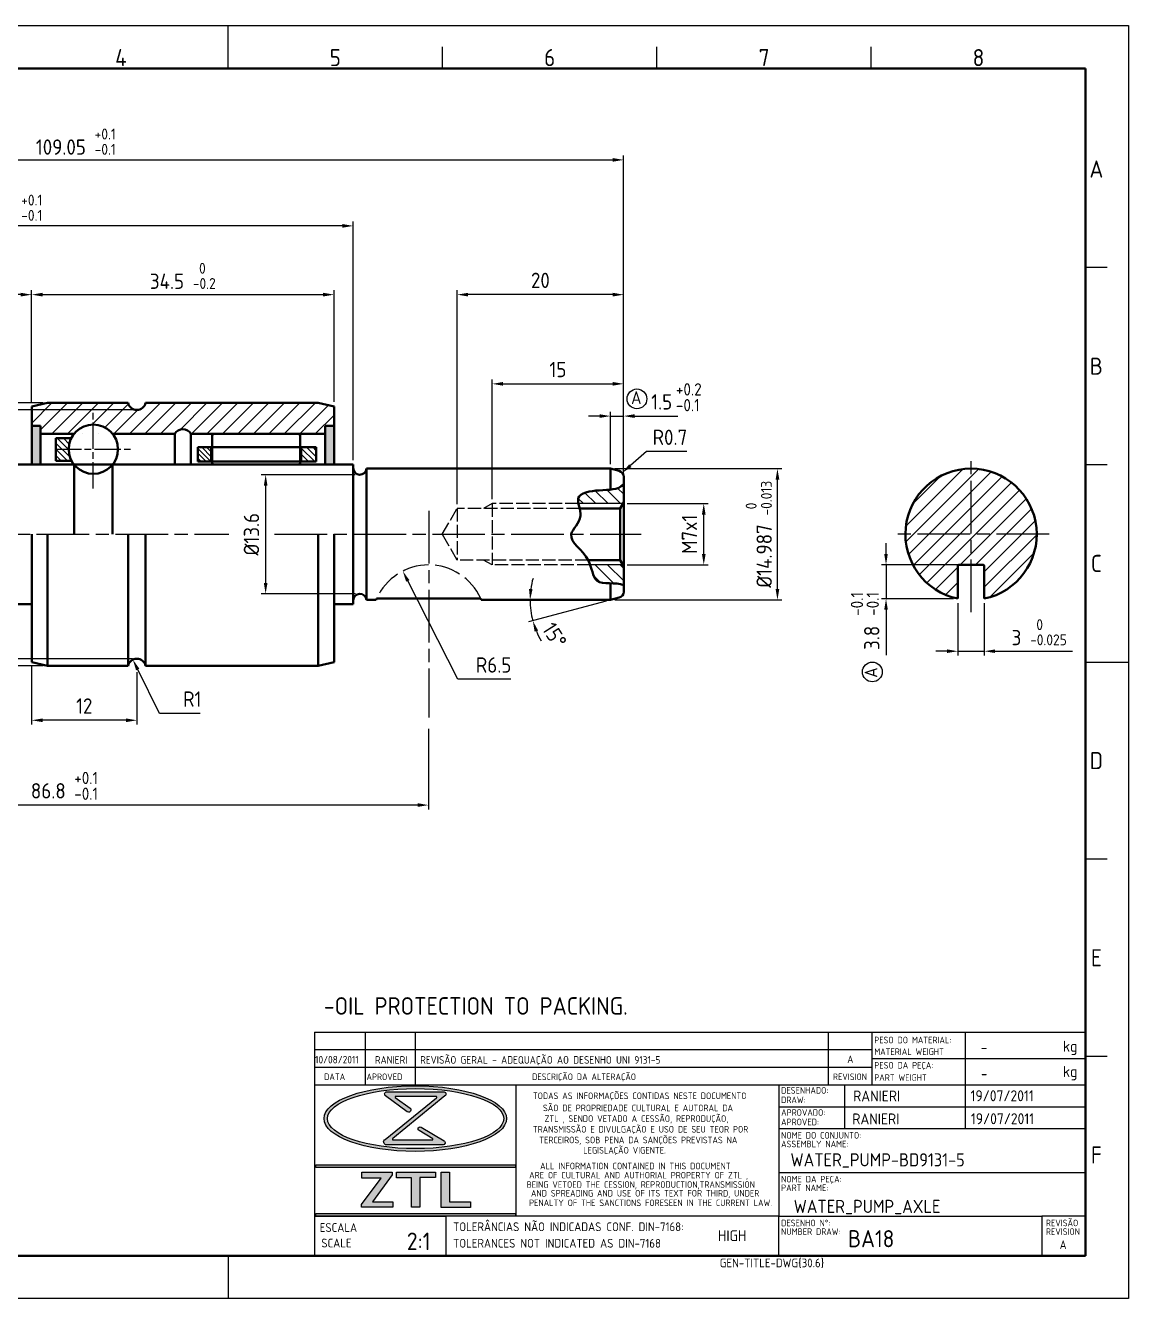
# Model space of a CAD drawing. Extents: x 0 to 205, y 0 to 145.
# Drawn here: x 79.6 to 205.5, y 0 to 145.3 of the extents above; entities that cross this region are included whole.
import ezdxf
from ezdxf.enums import TextEntityAlignment as Align

# ---------------------------------------------------------------- set-up
doc = ezdxf.new("R2010")
doc.units = 0
doc.header["$LTSCALE"] = 0.5
for name, pattern in [('AM_ISO02W050', [7.5, 6, -1.5]), ('AM_ISO02W050x2', [3.75, 3, -0.75]), ('AM_ISO08W050', [18, 12, -1.5, 3, -1.5]), ('AM_ISO08W050x2', [9, 6, -0.75, 1.5, -0.75])]:
    doc.linetypes.add(name, pattern=pattern)
doc.layers.get('0').update_dxf_attribs({"linetype": 'CONTINUOUS'})
doc.layers.get('Defpoints').update_dxf_attribs({"linetype": 'CONTINUOUS'})
for name, color, linetype, lineweight in [('AM_0', 7, 'CONTINUOUS', 50), ('AM_3', 6, 'AM_ISO02W050', 25), ('AM_5', 3, 'CONTINUOUS', 25), ('AM_7', 4, 'AM_ISO08W050', 25), ('AM_8', 1, 'CONTINUOUS', 25), ('AM_BOR', 7, 'CONTINUOUS', 50)]:
    doc.layers.add(name, color=color, linetype=linetype, lineweight=lineweight)
doc.styles.add('ACISOTS', font='isocp.shx', dxfattribs={"height": 1})
doc.styles.get("Standard").update_dxf_attribs({"font": 'ISOCP.SHX'})
doc.dimstyles.new('AM_ISO', dxfattribs={"dimtxt": 3.5, "dimasz": 2.5, "dimexe": 1, "dimexo": 1, "dimgap": 1.5, "dimtad": 1, "dimdsep": 46, "dimtxsty": 'Standard', "dimcen": 0, "dimclrd": 256, "dimclre": 256, "dimclrt": 2, "dimadec": 0, "dimazin": 2, "dimtp": 0.1, "dimtm": 0.1, "dimtfac": 0.71, "dimtdec": 3, "dimtmove": 0, "dimatfit": 3, "dimfxl": 1, "dimlwd": -1, "dimlwe": -1, "dimarcsym": 0})
doc.dimstyles.new('AM_ISO$4', dxfattribs={"dimtxt": 3.5, "dimasz": 2.5, "dimexe": 1, "dimexo": 1, "dimgap": 1.5, "dimtad": 1, "dimtoh": 1, "dimdsep": 46, "dimtxsty": 'Standard', "dimcen": 0, "dimclrd": 256, "dimclre": 256, "dimclrt": 2, "dimadec": 0, "dimazin": 2, "dimtp": 0.1, "dimtm": 0.1, "dimtfac": 0.71, "dimtofl": 0, "dimtmove": 0, "dimatfit": 3, "dimfxl": 1, "dimlwd": -1, "dimlwe": -1, "dimarcsym": 0})

# ---------------------------------------------------------------- blocks, each defined once
blk = doc.blocks.new('A3 ZTL')
for p, q in [((401.17, 280.82), (19.57, 280.82)), ((401.17, 9.78), (401.17, 280.82)), ((19.57, 9.78), (401.17, 9.78))]:
    blk.add_line(p, q)
at = {"layer": 'AM_BOR', "color": 135, "lineweight": 25}
for p, q in [((0, 290.61), (410.96, 290.61)), ((205.48, 280.82), (205.48, 290.61)), ((410.96, 290.61), (410.96, 0)), ((254.4, 280.82), (254.4, 285.71)), ((303.33, 280.82), (303.33, 285.71)), ((352.25, 280.82), (352.25, 285.71)), ((406.07, 235.32), (401.17, 235.32)), ((406.07, 190.31), (401.17, 190.31)), ((401.17, 145.3), (410.96, 145.3)), ((406.07, 100.29), (401.17, 100.29)), ((406.07, 55.28), (401.17, 55.28)), ((205.48, 9.78), (205.48, 0)), ((410.96, 0), (0, 0))]:
    blk.add_line(p, q, dxfattribs=at)
at = {"layer": 'AM_BOR', "color": 135, "lineweight": 25, "style": 'ACISOTS'}
for s, p in [('4', (181.02, 283.27)), ('5', (229.94, 283.27)), ('6', (278.86, 283.27)), ('7', (327.79, 283.27)), ('8', (376.71, 283.27)), ('A', (403.62, 257.83)), ('B', (403.62, 212.82)), ('C', (403.62, 167.81)), ('D', (403.62, 122.8)), ('E', (403.62, 77.79)), ('F', (403.62, 32.78))]:
    blk.add_text(s, height=3.91, dxfattribs=at).set_placement(p, align=Align.MIDDLE)
blk = doc.blocks.new('*D21')
at = {"layer": 'AM_5', "transparency": 16777216}
for p, q in [((80.32, 102.33), (80.32, 115.08)), ((114.82, 102.33), (114.82, 115.08)), ((81.57, 114.58), (113.57, 114.58))]:
    blk.add_line(p, q, dxfattribs=at)
for points in [[(81.57, 114.79), (81.57, 114.37), (80.32, 114.58)], [(113.57, 114.79), (113.57, 114.37), (114.82, 114.58)]]:
    blk.add_solid(points, dxfattribs=at)
at = {"layer": 'Defpoints', "color": 0, "transparency": 16777216}
for p in [(114.82, 114.58), (80.32, 101.83), (114.82, 101.83)]:
    blk.add_point(p, dxfattribs=at)
at = {"layer": 'AM_5', "color": 3, "transparency": 16777216, "insert": (97.57, 116.72), "char_height": 1.75, "attachment_point": 5}
blk.add_mtext('34.5 {}{\\H0.71x;\\C3;\\S 0^ -0.2;}', dxfattribs=at)
blk = doc.blocks.new('*D22')
at = {"layer": 'AM_5', "transparency": 16777216}
for p, q in [((38.82, 94.67), (38.82, 115.08)), ((80.32, 102.33), (80.32, 115.08)), ((79.07, 114.58), (40.07, 114.58))]:
    blk.add_line(p, q, dxfattribs=at)
for points in [[(40.07, 114.79), (40.07, 114.37), (38.82, 114.58)], [(79.07, 114.79), (79.07, 114.37), (80.32, 114.58)]]:
    blk.add_solid(points, dxfattribs=at)
at = {"layer": 'Defpoints', "color": 0, "transparency": 16777216}
for p in [(38.82, 114.58), (80.32, 101.83), (38.82, 94.17)]:
    blk.add_point(p, dxfattribs=at)
at = {"layer": 'AM_5', "color": 3, "transparency": 16777216, "insert": (59.57, 116.21), "char_height": 1.75, "attachment_point": 5}
blk.add_mtext('41.5', dxfattribs=at)
blk = doc.blocks.new('*D23')
at = {"layer": 'AM_5', "transparency": 16777216}
for p, q in [((38.82, 94.75), (38.82, 130.46)), ((40.07, 129.96), (146.62, 129.96)), ((147.87, 94.21), (147.87, 130.46))]:
    blk.add_line(p, q, dxfattribs=at)
for points in [[(40.07, 130.17), (40.07, 129.75), (38.82, 129.96)], [(146.62, 130.17), (146.62, 129.75), (147.87, 129.96)]]:
    blk.add_solid(points, dxfattribs=at)
at = {"layer": 'Defpoints', "color": 0, "transparency": 16777216}
for p in [(147.87, 129.96), (38.82, 94.25), (147.87, 93.71)]:
    blk.add_point(p, dxfattribs=at)
at = {"layer": 'AM_5', "color": 3, "transparency": 16777216, "insert": (85.36, 132.04), "char_height": 1.75, "attachment_point": 5}
blk.add_mtext('109.05 {}{\\H0.71x;\\C3;\\S+0.1^ -0.1;}', dxfattribs=at)
blk = doc.blocks.new('*D25')
at = {"layer": 'AM_5', "transparency": 16777216}
for p, q in [((81.62, 102.23), (15.88, 102.23)), ((16.38, 100.98), (16.38, 73.48)), ((81.62, 72.23), (15.88, 72.23))]:
    blk.add_line(p, q, dxfattribs=at)
for points in [[(16.17, 100.98), (16.59, 100.98), (16.38, 102.23)], [(16.17, 73.48), (16.59, 73.48), (16.38, 72.23)]]:
    blk.add_solid(points, dxfattribs=at)
at = {"layer": 'Defpoints', "color": 0, "transparency": 16777216}
for p in [(82.12, 102.23), (16.38, 72.23), (82.12, 72.23)]:
    blk.add_point(p, dxfattribs=at)
at = {"layer": 'AM_5', "color": 3, "transparency": 16777216, "insert": (14.25, 87.23), "char_height": 1.75, "attachment_point": 5, "rotation": 90}
blk.add_mtext('%%c30 {}{\\H0.71x;\\C3;\\S 0^ -0.013;}', dxfattribs=at)
blk = doc.blocks.new('*D26')
at = {"layer": 'AM_5', "transparency": 16777216}
for p, q in [((186.01, 79.38), (186.01, 73.38)), ((189.01, 79.38), (189.01, 73.38)), ((184.76, 73.88), (183.51, 73.88)), ((186.01, 73.88), (189.01, 73.88)), ((190.26, 73.88), (199.07, 73.88))]:
    blk.add_line(p, q, dxfattribs=at)
for points in [[(184.76, 74.09), (184.76, 73.68), (186.01, 73.88)], [(190.26, 74.09), (190.26, 73.68), (189.01, 73.88)]]:
    blk.add_solid(points, dxfattribs=at)
at = {"layer": 'Defpoints', "color": 0, "transparency": 16777216}
for p in [(186.01, 79.88), (189.01, 79.88), (189.01, 73.88)]:
    blk.add_point(p, dxfattribs=at)
at = {"layer": 'AM_5', "color": 3, "transparency": 16777216, "insert": (195.29, 76.05), "char_height": 1.75, "attachment_point": 5}
blk.add_mtext('3 {}{\\H0.71x;\\C3;\\S 0^ -0.025;}', dxfattribs=at)
blk = doc.blocks.new('*D27')
at = {"layer": 'AM_5', "transparency": 16777216}
for p, q in [((128.95, 70.69), (123.24, 81.91)), ((134.99, 70.69), (128.95, 70.69))]:
    blk.add_line(p, q, dxfattribs=at)
blk.add_solid([(123.42, 82), (123.05, 81.82), (122.67, 83.02)], dxfattribs=at)
at = {"layer": 'Defpoints', "color": 0, "transparency": 16777216}
for p in [(122.67, 83.02), (125.62, 77.23)]:
    blk.add_point(p, dxfattribs=at)
at = {"layer": 'AM_5', "color": 3, "transparency": 16777216, "insert": (133.03, 72.31), "char_height": 1.75, "attachment_point": 5}
blk.add_mtext('R6.5', dxfattribs=at)
blk = doc.blocks.new('*D28')
at = {"layer": 'AM_5', "transparency": 16777216}
for p, q in [((38.82, 94.75), (38.82, 122.93)), ((115.77, 122.43), (40.07, 122.43)), ((117.02, 95.68), (117.02, 122.93))]:
    blk.add_line(p, q, dxfattribs=at)
for points in [[(40.07, 122.64), (40.07, 122.22), (38.82, 122.43)], [(115.77, 122.64), (115.77, 122.22), (117.02, 122.43)]]:
    blk.add_solid(points, dxfattribs=at)
at = {"layer": 'Defpoints', "color": 0, "transparency": 16777216}
for p in [(38.82, 122.43), (117.02, 95.18), (38.82, 94.25)]:
    blk.add_point(p, dxfattribs=at)
at = {"layer": 'AM_5', "color": 3, "transparency": 16777216, "insert": (77.92, 124.5), "char_height": 1.75, "attachment_point": 5}
blk.add_mtext('78.2 {}{\\H0.71x;\\C3;\\S+0.1^ -0.1;}', dxfattribs=at)
blk = doc.blocks.new('*D29')
at = {"layer": 'AM_5', "transparency": 16777216}
for p, q in [((38.82, 79.71), (38.82, 55.82)), ((125.62, 65.04), (125.62, 55.82)), ((124.37, 56.32), (40.07, 56.32))]:
    blk.add_line(p, q, dxfattribs=at)
for points in [[(40.07, 56.53), (40.07, 56.12), (38.82, 56.32)], [(124.37, 56.53), (124.37, 56.12), (125.62, 56.32)]]:
    blk.add_solid(points, dxfattribs=at)
at = {"layer": 'Defpoints', "color": 0, "transparency": 16777216}
for p in [(38.82, 80.21), (125.62, 65.54), (38.82, 56.32)]:
    blk.add_point(p, dxfattribs=at)
at = {"layer": 'AM_5', "color": 3, "transparency": 16777216, "insert": (82.22, 57.95), "char_height": 1.75, "attachment_point": 5}
blk.add_mtext('86.8', dxfattribs=at)
blk = doc.blocks.new('*D30')
at = {"layer": 'AM_5', "transparency": 16777216}
for p, q in [((146.87, 94.72), (165.92, 94.72)), ((165.42, 80.98), (165.42, 93.47)), ((146.87, 79.73), (165.92, 79.73))]:
    blk.add_line(p, q, dxfattribs=at)
for points in [[(165.21, 93.47), (165.63, 93.47), (165.42, 94.72)], [(165.21, 80.98), (165.63, 80.98), (165.42, 79.73)]]:
    blk.add_solid(points, dxfattribs=at)
at = {"layer": 'Defpoints', "color": 0, "transparency": 16777216}
for p in [(146.37, 94.72), (165.42, 94.72), (146.37, 79.73)]:
    blk.add_point(p, dxfattribs=at)
at = {"layer": 'AM_5', "color": 3, "transparency": 16777216, "insert": (163.29, 87.23), "char_height": 1.75, "attachment_point": 5, "rotation": 90}
blk.add_mtext('%%c14.987 {}{\\H0.71x;\\C3;\\S 0^ -0.013;}', dxfattribs=at)
blk = doc.blocks.new('*D31')
at = {"layer": 'AM_5', "transparency": 16777216}
for p, q in [((148.27, 90.73), (157.51, 90.73)), ((157.01, 84.98), (157.01, 89.48)), ((148.27, 83.73), (157.51, 83.73))]:
    blk.add_line(p, q, dxfattribs=at)
for points in [[(156.8, 89.48), (157.22, 89.48), (157.01, 90.73)], [(156.8, 84.98), (157.22, 84.98), (157.01, 83.73)]]:
    blk.add_solid(points, dxfattribs=at)
at = {"layer": 'Defpoints', "color": 0, "transparency": 16777216}
for p in [(147.77, 90.73), (157.01, 90.73), (147.77, 83.73)]:
    blk.add_point(p, dxfattribs=at)
at = {"layer": 'AM_5', "color": 3, "transparency": 16777216, "insert": (155.38, 87.23), "char_height": 1.75, "attachment_point": 5, "rotation": 90}
blk.add_mtext('M7x1', dxfattribs=at)
blk = doc.blocks.new('*D32')
at = {"layer": 'AM_5', "transparency": 16777216}
for p, q in [((132.87, 91.23), (132.87, 104.9)), ((147.87, 94.28), (147.87, 104.9)), ((134.12, 104.4), (146.62, 104.4))]:
    blk.add_line(p, q, dxfattribs=at)
for points in [[(134.12, 104.61), (134.12, 104.19), (132.87, 104.4)], [(146.62, 104.61), (146.62, 104.19), (147.87, 104.4)]]:
    blk.add_solid(points, dxfattribs=at)
at = {"layer": 'Defpoints', "color": 0, "transparency": 16777216}
for p in [(147.87, 104.4), (147.87, 93.78), (132.87, 90.73)]:
    blk.add_point(p, dxfattribs=at)
at = {"layer": 'AM_5', "color": 3, "transparency": 16777216, "insert": (140.37, 106.03), "char_height": 1.75, "attachment_point": 5}
blk.add_mtext('15', dxfattribs=at)
blk = doc.blocks.new('*D33')
at = {"layer": 'AM_5', "transparency": 16777216}
for p, q in [((80.32, 72.12), (80.32, 65.5)), ((92.32, 71.5), (92.32, 65.5)), ((91.07, 66), (81.57, 66))]:
    blk.add_line(p, q, dxfattribs=at)
for points in [[(81.57, 66.21), (81.57, 65.79), (80.32, 66)], [(91.07, 66.21), (91.07, 65.79), (92.32, 66)]]:
    blk.add_solid(points, dxfattribs=at)
at = {"layer": 'Defpoints', "color": 0, "transparency": 16777216}
for p in [(80.32, 72.62), (92.32, 72), (80.32, 66)]:
    blk.add_point(p, dxfattribs=at)
at = {"layer": 'AM_5', "color": 3, "transparency": 16777216, "insert": (86.32, 67.63), "char_height": 1.75, "attachment_point": 5}
blk.add_mtext('12', dxfattribs=at)
blk = doc.blocks.new('*D34')
at = {"layer": 'AM_5', "transparency": 16777216}
for p, q in [((94.89, 66.79), (92.42, 71.8)), ((99.53, 66.79), (94.89, 66.79))]:
    blk.add_line(p, q, dxfattribs=at)
blk.add_solid([(92.61, 71.89), (92.23, 71.71), (91.87, 72.92)], dxfattribs=at)
at = {"layer": 'Defpoints', "color": 0, "transparency": 16777216}
for p in [(91.87, 72.92), (92.32, 72)]:
    blk.add_point(p, dxfattribs=at)
at = {"layer": 'AM_5', "color": 3, "transparency": 16777216, "insert": (98.65, 68.42), "char_height": 1.75, "attachment_point": 5}
blk.add_mtext('R1', dxfattribs=at)
blk = doc.blocks.new('*D35')
at = {"layer": 'AM_5', "transparency": 16777216}
for p, q in [((117.24, 94.03), (106.52, 94.03)), ((107.02, 92.78), (107.02, 81.68)), ((117.27, 80.43), (106.52, 80.43))]:
    blk.add_line(p, q, dxfattribs=at)
for points in [[(106.81, 92.78), (107.23, 92.78), (107.02, 94.03)], [(106.81, 81.68), (107.23, 81.68), (107.02, 80.43)]]:
    blk.add_solid(points, dxfattribs=at)
at = {"layer": 'Defpoints', "color": 0, "transparency": 16777216}
for p in [(117.74, 94.03), (107.02, 80.43), (117.77, 80.43)]:
    blk.add_point(p, dxfattribs=at)
at = {"layer": 'AM_5', "color": 3, "transparency": 16777216, "insert": (105.4, 87.23), "char_height": 1.75, "attachment_point": 5, "rotation": 90}
blk.add_mtext('%%c13.6', dxfattribs=at)
blk = doc.blocks.new('*D36')
at = {"layer": 'AM_5', "transparency": 16777216}
for p, q in [((91.82, 101.43), (22.32, 101.43)), ((22.82, 74.28), (22.82, 100.18)), ((91.82, 73.03), (22.32, 73.03))]:
    blk.add_line(p, q, dxfattribs=at)
for points in [[(22.61, 100.18), (23.03, 100.18), (22.82, 101.43)], [(22.61, 74.28), (23.03, 74.28), (22.82, 73.03)]]:
    blk.add_solid(points, dxfattribs=at)
at = {"layer": 'Defpoints', "color": 0, "transparency": 16777216}
for p in [(22.82, 101.43), (92.32, 101.43), (92.32, 73.03)]:
    blk.add_point(p, dxfattribs=at)
at = {"layer": 'AM_5', "color": 3, "transparency": 16777216, "insert": (21.19, 87.23), "char_height": 1.75, "attachment_point": 5, "rotation": 90}
blk.add_mtext('%%c28.4', dxfattribs=at)
blk = doc.blocks.new('*D37')
at = {"layer": 'AM_5', "transparency": 16777216}
blk.add_line((40.8, 79.14), (58.09, 74.5), dxfattribs=at)
for start, end in [(4.0021, 8.0042), (345, 0), (336.9958, 340.9979)]:
    blk.add_arc((40.32, 79.27), 17.9, start, end, dxfattribs=at)
for points in [[(58.39, 80.52), (57.97, 80.51), (58.22, 79.27)], [(57.05, 73.5), (57.44, 73.38), (57.61, 74.63)]]:
    blk.add_solid(points, dxfattribs=at)
at = {"layer": 'Defpoints', "color": 0, "transparency": 16777216}
for p in [(39.34, 79.53), (40.32, 79.27), (40.32, 79.27), (80.32, 79.27), (57.95, 76.16)]:
    blk.add_point(p, dxfattribs=at)
at = {"layer": 'AM_5', "color": 3, "transparency": 16777216, "insert": (56.46, 77.14), "char_height": 1.75, "attachment_point": 5, "rotation": 82.5}
blk.add_mtext('15°', dxfattribs=at)
blk = doc.blocks.new('*D39')
at = {"layer": 'AM_5', "transparency": 16777216}
for p, q in [((145.12, 100.72), (143.87, 100.72)), ((146.37, 95.22), (146.37, 101.22)), ((146.37, 100.72), (147.87, 100.72)), ((147.87, 94.28), (147.87, 101.22)), ((149.12, 100.72), (154.04, 100.72))]:
    blk.add_line(p, q, dxfattribs=at)
for points in [[(145.12, 100.93), (145.12, 100.51), (146.37, 100.72)], [(149.12, 100.93), (149.12, 100.51), (147.87, 100.72)]]:
    blk.add_solid(points, dxfattribs=at)
at = {"layer": 'Defpoints', "color": 0, "transparency": 16777216}
for p in [(147.87, 100.72), (146.37, 94.72), (147.87, 93.78)]:
    blk.add_point(p, dxfattribs=at)
at = {"layer": 'AM_5', "color": 3, "transparency": 16777216, "insert": (152.21, 102.34), "char_height": 1.75, "attachment_point": 5}
blk.add_mtext('1.5', dxfattribs=at)
blk = doc.blocks.new('*D40')
at = {"layer": 'AM_5', "transparency": 16777216}
for p, q in [((150.48, 96.68), (148.64, 95.07)), ((155.08, 96.68), (150.48, 96.68))]:
    blk.add_line(p, q, dxfattribs=at)
blk.add_solid([(148.5, 95.22), (148.77, 94.91), (147.7, 94.24)], dxfattribs=at)
at = {"layer": 'Defpoints', "color": 0, "transparency": 16777216}
for p in [(147.17, 93.78), (147.7, 94.24)]:
    blk.add_point(p, dxfattribs=at)
at = {"layer": 'AM_5', "color": 3, "transparency": 16777216, "insert": (153.15, 98.3), "char_height": 1.75, "attachment_point": 5}
blk.add_mtext('R0.7', dxfattribs=at)
blk = doc.blocks.new('*D41')
at = {"layer": 'AM_5', "transparency": 16777216}
blk.add_line((145.89, 79.6), (137.02, 77.23), dxfattribs=at)
for start, end in [(164.3862, 172.1931), (180, 195), (202.8069, 210.6138)]:
    blk.add_arc((146.37, 79.73), 9.18, start, end, dxfattribs=at)
for points in [[(137.48, 80.96), (137.07, 80.99), (137.19, 79.73)], [(137.71, 76.11), (138.11, 76.24), (137.5, 77.36)]]:
    blk.add_solid(points, dxfattribs=at)
at = {"layer": 'Defpoints', "color": 0, "transparency": 16777216}
for p in [(147.35, 79.99), (131.62, 79.73), (137.23, 78.93), (146.37, 79.73), (146.37, 79.73)]:
    blk.add_point(p, dxfattribs=at)
at = {"layer": 'AM_5', "color": 3, "transparency": 16777216, "insert": (139.98, 75.7), "char_height": 1.75, "attachment_point": 5, "rotation": 302.2158}
blk.add_mtext('15°', dxfattribs=at)
blk = doc.blocks.new('*D43')
at = {"layer": 'AM_5', "transparency": 16777216}
for p, q in [((128.87, 90.68), (128.87, 115.08)), ((147.87, 94.28), (147.87, 115.08)), ((146.62, 114.58), (130.12, 114.58))]:
    blk.add_line(p, q, dxfattribs=at)
for points in [[(130.12, 114.79), (130.12, 114.37), (128.87, 114.58)], [(146.62, 114.79), (146.62, 114.37), (147.87, 114.58)]]:
    blk.add_solid(points, dxfattribs=at)
at = {"layer": 'Defpoints', "color": 0, "transparency": 16777216}
for p in [(128.87, 114.58), (147.87, 93.78), (128.87, 90.18)]:
    blk.add_point(p, dxfattribs=at)
at = {"layer": 'AM_5', "color": 3, "transparency": 16777216, "insert": (138.37, 116.21), "char_height": 1.75, "attachment_point": 5}
blk.add_mtext('20', dxfattribs=at)
blk = doc.blocks.new('*D44')
at = {"layer": 'AM_5', "transparency": 16777216}
for p, q in [((177.81, 84.98), (177.81, 86.23)), ((187.01, 83.73), (177.31, 83.73)), ((177.81, 83.73), (177.81, 79.88)), ((185.51, 79.88), (177.31, 79.88)), ((177.81, 78.63), (177.81, 73.43))]:
    blk.add_line(p, q, dxfattribs=at)
for points in [[(177.6, 84.98), (178.01, 84.98), (177.81, 83.73)], [(177.6, 78.63), (178.01, 78.63), (177.81, 79.88)]]:
    blk.add_solid(points, dxfattribs=at)
at = {"layer": 'Defpoints', "color": 0, "transparency": 16777216}
for p in [(187.51, 83.73), (177.81, 79.88), (186.01, 79.88)]:
    blk.add_point(p, dxfattribs=at)
at = {"layer": 'AM_5', "color": 3, "transparency": 16777216, "insert": (176.18, 75.41), "char_height": 1.75, "attachment_point": 5, "rotation": 90}
blk.add_mtext('3.8', dxfattribs=at)

msp = doc.modelspace()

# ---------------------------------------------------------------- hatches: boundary and pattern name
at = {"layer": 'AM_8'}
h = msp.add_hatch(dxfattribs=at)
h.set_pattern_fill('_U', color=256, scale=1.25, angle=45, style=0, pattern_type=0)
h.set_pattern_definition([(45, (-24.8899, 0), (-0.8838835, 0.8838835), [])])
edge = h.paths.add_edge_path()
edge.add_line((82.1215, 102.2255), (80.3215, 101.8264))
edge.add_line((80.3215, 101.8264), (80.3215, 99.6048))
edge.add_line((80.3215, 99.6048), (81.3215, 99.6048))
edge.add_line((81.3215, 99.6048), (81.3215, 98.6845))
edge.add_line((81.3215, 98.6845), (85.1602, 98.6845))
edge.add_arc((87.3574, 96.9345), 2.809, 38.535744, 141.464256, ccw=False)
edge.add_line((89.5547, 98.6845), (96.6512, 98.6845))
edge.add_arc((97.5715, 98.1365), 1.0711, 30.767553, 149.232447, ccw=False)
edge.add_line((98.4918, 98.6845), (113.8215, 98.6845))
edge.add_line((113.8215, 98.6845), (113.8215, 99.6048))
edge.add_line((113.8215, 99.6048), (114.8215, 99.6048))
edge.add_line((114.8215, 99.6048), (114.8215, 101.8264))
edge.add_line((114.8215, 101.8264), (113.0215, 102.2255))
edge.add_line((113.0215, 102.2255), (93.3215, 102.2255))
edge.add_arc((92.3215, 102.4505), 1.025, 192.680383, 347.319617, ccw=False)
edge.add_line((91.3215, 102.2255), (82.1215, 102.2255))
for color, points in [(256, [(81.3215, 99.6048), (81.3215, 95.1845), (80.3215, 95.1845), (80.3215, 99.6048)]), (256, [(114.8215, 99.6048), (114.8215, 95.1845), (113.8215, 95.1845), (113.8215, 99.6048)]), (135, [(112.7282, 14.941), (135.5245, 14.941), (135.5245, 15.2433), (112.7282, 15.2433)]), (135, [(117.9426, 10.7181), (117.9426, 10.4186), (121.5394, 10.4186), (121.5394, 11.051), (119.2081, 11.051), (121.4728, 14.1135), (121.4728, 14.4131), (117.9759, 14.4131), (117.9759, 13.7473), (120.1906, 13.7473)]), (135, [(121.9391, 13.7806), (123.6709, 13.7806), (123.6709, 10.4186), (124.62, 10.4186), (124.62, 13.8139), (126.4018, 13.8139), (126.4018, 14.4131), (121.9391, 14.4131)]), (135, [(130.3982, 10.4019), (130.3982, 11.051), (127.9837, 11.051), (127.9837, 14.4131), (127.0512, 14.4131), (127.0512, 10.4019)]), (135, [(135.5245, 9.6947), (112.7282, 9.6947), (112.7282, 9.3924), (135.5245, 9.3924)])]:
    msp.add_hatch(color=color, dxfattribs=at).paths.add_polyline_path(points)
h = msp.add_hatch(dxfattribs=at)
h.set_pattern_fill('_U', color=256, scale=0.5, angle=45, style=0, pattern_type=0)
h.set_pattern_definition([(135, (179.9477, -5.58934), (0.3535534, 0.3535534), [])])
edge = h.paths.add_edge_path()
edge.add_line((83.0805, 95.6028), (83.0805, 98.1813))
edge.add_line((83.0805, 98.1813), (84.8404, 98.1813))
edge.add_arc((87.3574, 96.9345), 2.809, 513.647632, 568.299491)
edge.add_line((84.8842, 95.6028), (83.0805, 95.6028))
h = msp.add_hatch(dxfattribs=at)
h.set_pattern_fill('_U', color=256, scale=0.4, angle=45, style=0, pattern_type=0)
h.set_pattern_definition([(135, (177.01374, -5.58934), (0.2828427, 0.2828427), [])])
h.paths.add_polyline_path([(100.8188, 97.159), (100.8188, 95.5319), (99.2794, 95.5319), (99.2794, 97.159)])
h = msp.add_hatch(dxfattribs=at)
h.set_pattern_fill('_U', color=256, scale=0.5, angle=45, style=0, pattern_type=0)
h.set_pattern_definition([(135, (177.67533, -5.58934), (0.3535534, 0.3535534), [])])
h.paths.add_polyline_path([(112.7948, 97.159), (112.7948, 95.5319), (111.0833, 95.5319), (111.0833, 97.159)])
h = msp.add_hatch(dxfattribs=at)
h.set_pattern_fill('_U', color=256, scale=1.25, angle=45, style=0, pattern_type=0)
h.set_pattern_definition([(45, (0, 0), (-0.8838835, 0.8838835), [])])
edge = h.paths.add_edge_path()
edge.add_arc((186.1111, 83.632), 0.1, 90, 180, ccw=False)
edge.add_line((186.1111, 83.732), (188.9111, 83.732))
edge.add_arc((188.9111, 83.632), 0.1, 0, 90, ccw=False)
edge.add_line((189.0111, 83.632), (189.0111, 79.8836))
edge.add_arc((187.5111, 87.2255), 7.4935, 281.547104, 618.452896)
edge.add_line((186.0111, 79.8836), (186.0111, 83.632))
h = msp.add_hatch(dxfattribs=at)
h.set_pattern_fill('_USER', color=256, angle=135, style=0, pattern_type=0)
h.set_pattern_definition([(135, (6.3218, 0), (-0.707107, -0.707107), [])])
edge = h.paths.add_edge_path()
edge.add_spline(control_points=[(147.8715, 92.9209), (147.183, 92.2567), (145.3864, 92.3786), (142.5498, 91.9319), (142.6623, 90.9521), (142.7123, 90.7255)], knot_values=[0, 0, 0, 0, 2.87012115, 5.43074105, 6.12342707, 6.12342707, 6.12342707, 6.12342707], degree=3, periodic=0)
edge.add_line((142.7123, 90.7255), (147.7705, 90.7255))
edge.add_line((147.7705, 90.7255), (147.8715, 90.9005))
edge.add_line((147.8715, 90.9005), (147.8715, 92.9209))
edge = h.paths.add_edge_path()
edge.add_spline(control_points=[(144.0596, 83.7255), (144.3135, 83.0064), (144.5676, 81.165), (146.9215, 81.8113), (147.8715, 81.4375)], knot_values=[13.85672906, 13.85672906, 13.85672906, 13.85672906, 15.88560039, 18.94816841, 18.94816841, 18.94816841, 18.94816841], degree=3, periodic=0)
edge.add_line((147.8715, 81.4375), (147.8715, 83.5505))
edge.add_line((147.8715, 83.5505), (147.7705, 83.7255))
edge.add_line((147.7705, 83.7255), (144.0596, 83.7255))
h = msp.add_hatch(color=135, dxfattribs=at)
edge = h.paths.add_edge_path()
edge.add_ellipse((124.0922, 20.5371), major_axis=(10.4084, 0), ratio=0.35990743, start_angle=191.459156, end_angle=452.817504)
edge.add_ellipse((124.0922, 20.5371), major_axis=(10.4084, 0), ratio=0.35990743, start_angle=92.817504, end_angle=191.459156)
edge = h.paths.add_edge_path(flags=16)
edge.add_ellipse((124.1244, 20.5371), major_axis=(10.055, 0), ratio=0.34066416, start_angle=93.066984, end_angle=371.459156)
edge.add_ellipse((124.1244, 20.5371), major_axis=(10.055, 0), ratio=0.34066416, start_angle=11.459156, end_angle=93.066984)
h = msp.add_hatch(color=135, dxfattribs=at)
edge = h.paths.add_edge_path()
edge.add_line((126.5178, 22.9103), (120.6592, 18.1655))
edge.add_arc((120.8154, 17.8736), 0.331, 118.140942, 270)
edge.add_line((120.8154, 17.5425), (127.2586, 17.5425))
edge.add_arc((127.2502, 17.7865), 0.2441, 271.968526, 418.910828)
edge.add_line((127.3762, 17.9955), (124.7672, 19.5687))
edge.add_arc((124.6438, 19.3659), 0.2374, 58.668187, 238.805246)
edge.add_line((124.5208, 19.1628), (126.0793, 18.2191))
edge.add_arc((126.0446, 18.1701), 0.06, -90, 54.654466, ccw=False)
edge.add_line((126.0446, 18.1101), (121.5542, 18.1101))
edge.add_arc((121.5675, 18.1924), 0.0834, 129.23635, 260.822618, ccw=False)
edge.add_line((121.5148, 18.257), (127.48, 23.1284))
edge.add_arc((127.3242, 23.3422), 0.2645, 306.070204, 450)
edge.add_line((127.3242, 23.6068), (120.8558, 23.6068))
edge.add_arc((120.8456, 23.3507), 0.2563, 87.727214, 233.747079)
edge.add_line((120.694, 23.144), (123.1787, 21.322))
edge.add_arc((123.3391, 21.5308), 0.2633, 232.471393, 414.733402)
edge.add_line((123.4911, 21.7457), (121.817, 22.9296))
edge.add_arc((121.8502, 22.9934), 0.072, 90, 242.523467, ccw=False)
edge.add_line((121.8502, 23.0653), (126.4766, 23.0653))
edge.add_arc((126.4625, 22.9786), 0.0879, -50.996421, 80.765537, ccw=False)

# ---------------------------------------------------------------- linework, layer by layer
at = {"layer": 'AM_0'}
for p, q in [((82.1215, 102.2255), (80.3215, 101.8264)), ((80.3215, 101.8264), (80.3215, 95.1845)), ((91.3215, 102.2255), (82.1215, 102.2255)), ((113.0215, 102.2255), (93.3215, 102.2255)), ((113.0215, 102.2255), (114.8215, 101.8264)), ((114.8215, 95.1845), (114.8215, 101.8264)), ((80.3215, 99.6048), (81.3215, 99.6048)), ((81.3215, 99.6048), (81.3215, 95.1845)), ((114.8215, 99.6048), (113.8215, 99.6048)), ((113.8215, 99.6048), (113.8215, 95.1845)), ((85.1602, 98.6845), (81.3215, 98.6845)), ((84.8404, 98.1813), (83.0805, 98.1813)), ((83.0805, 98.1813), (83.0805, 95.6028)), ((96.6512, 98.6845), (89.5547, 98.6845)), ((96.6512, 98.6845), (96.6512, 95.1845)), ((113.8215, 98.6845), (98.4918, 98.6845)), ((98.4918, 98.6845), (98.4918, 95.1845)), ((99.2794, 97.159), (100.8188, 97.159)), ((99.2794, 95.5319), (99.2794, 97.159)), ((100.8188, 97.159), (100.8188, 95.5319)), ((100.8188, 97.159), (111.0833, 97.159)), ((111.0833, 97.159), (112.7948, 97.159)), ((111.0833, 95.5319), (111.0833, 97.159)), ((112.7948, 97.159), (112.7948, 95.5319)), ((40.3215, 95.1845), (104.1224, 95.1845)), ((83.0805, 95.6028), (84.8842, 95.6028)), ((85.1602, 95.1845), (85.1602, 87.2255)), ((89.5547, 95.1845), (89.5547, 87.2255)), ((100.8188, 95.5319), (99.2794, 95.5319)), ((111.0833, 95.5319), (100.8188, 95.5319)), ((109.1784, 95.1845), (117.0215, 95.1845)), ((112.7948, 95.5319), (111.0833, 95.5319)), ((117.0215, 95.1845), (117.0215, 79.2665)), ((118.5194, 94.719), (146.3715, 94.719)), ((118.5215, 79.732), (118.5215, 94.719)), ((146.3715, 94.719), (146.3715, 92.3245)), ((146.3715, 94.719), (147.3527, 94.456)), ((147.8715, 93.7799), (147.8715, 80.671)), ((147.458, 90.1842), (142.8504, 90.1842)), ((147.458, 90.1842), (147.8715, 90.9005)), ((147.458, 84.2667), (147.458, 90.1842)), ((80.3215, 87.2255), (80.3215, 72.6245)), ((82.1215, 87.2255), (82.1215, 72.2255)), ((91.3215, 72.2255), (91.3215, 87.2255)), ((93.3215, 72.2255), (93.3215, 87.2255)), ((113.0215, 87.2255), (113.0215, 72.2255)), ((114.8215, 72.6245), (114.8215, 87.2255)), ((147.458, 84.2667), (143.8271, 84.2667)), ((147.458, 84.2667), (147.8715, 83.5505)), ((186.0111, 79.8836), (186.0111, 83.632)), ((186.1111, 83.732), (188.9111, 83.732)), ((189.0111, 83.632), (189.0111, 79.8836)), ((146.3715, 81.6314), (146.3715, 79.732)), ((146.3715, 79.732), (147.3527, 79.9949)), ((80.3215, 79.2665), (40.3215, 79.2665)), ((117.0215, 79.2665), (114.8215, 79.2665)), ((119.6215, 79.732), (118.5194, 79.732)), ((131.5561, 79.8836), (119.687, 79.8836)), ((146.3715, 79.732), (131.6215, 79.732)), ((82.1215, 72.2255), (80.3215, 72.6245)), ((82.1215, 72.2255), (91.3215, 72.2255)), ((93.3215, 72.2255), (113.0215, 72.2255)), ((113.0215, 72.2255), (114.8215, 72.6245))]:
    msp.add_line(p, q, dxfattribs=at)
msp.add_lwpolyline([(110.7158, 95.1845), (101.163, 95.1845, -0.41421356), (100.913, 95.4345), (100.913, 98.4345, -0.41421356), (101.163, 98.6845), (110.7158, 98.6845, -0.41421356), (110.9658, 98.4345), (110.9658, 95.4345, -0.41421356)], format="xyb", close=True, dxfattribs=at)
msp.add_circle((87.3574, 96.9345), 2.809, dxfattribs=at)
for centre, radius, start, end in [((92.3215, 102.4505), 1.025, 192.680383, 347.319617), ((97.5715, 98.1365), 1.0711, 30.767553, 149.232447), ((117.7715, 94.7755), 0.75, 180, 355.679625), ((147.1715, 93.7799), 0.7, 0, 75), ((187.5111, 87.2255), 7.4935, 281.547104, 258.452896), ((186.1111, 83.632), 0.1, 90, 180), ((188.9111, 83.632), 0.1, 0, 90), ((117.7715, 79.6755), 0.75, 4.320375, 180), ((147.1715, 80.671), 0.7, 285, 0), ((125.6215, 77.232), 6.5, 155.923975, 157.380135), ((125.6215, 77.232), 6.5, 22.619865, 24.076025), ((92.3215, 72.0005), 1.025, 12.680383, 167.319617)]:
    msp.add_arc(centre, radius, start, end, dxfattribs=at)
at = {"layer": 'AM_0', "start_tangent": (-0.71971165, -0.6942731), "end_tangent": (0.9305691, -0.3661163)}
msp.add_spline([(147.8715, 92.9209), (145.0831, 92.2408), (142.6878, 91.3357), (142.9507, 89.321), (141.8991, 87.2255), (143.8271, 84.2667), (144.8494, 81.9339), (147.8715, 81.4375)], degree=3, dxfattribs=at)
at = {"layer": 'AM_3', "linetype": 'AM_ISO02W050x2'}
for p, q in [((127.1633, 87.2255), (128.8715, 90.1842)), ((128.8715, 90.1842), (128.8715, 84.2667)), ((142.8504, 90.1842), (128.8715, 90.1842)), ((132.8715, 90.7255), (131.8715, 90.1842)), ((132.8715, 90.7255), (132.8715, 83.7255)), ((142.7123, 90.7255), (132.8715, 90.7255)), ((127.1633, 87.2255), (128.8715, 84.2667)), ((143.8271, 84.2667), (128.8715, 84.2667)), ((132.8715, 83.7255), (131.8715, 84.2667)), ((144.0596, 83.7255), (132.8715, 83.7255))]:
    msp.add_line(p, q, dxfattribs=at)
at = {"layer": 'AM_3'}
msp.add_arc((125.6215, 77.232), 6.5, 24.076025, 155.923975, dxfattribs=at)
at = {"layer": 'AM_5'}
for p, q in [((147.7705, 90.7255), (142.7123, 90.7255)), ((147.7705, 83.7255), (144.0596, 83.7255))]:
    msp.add_line(p, q, dxfattribs=at)
at = {"layer": 'AM_5', "lineweight": 25}
for centre in [(149.3863, 102.6835), (176.2461, 71.5191)]:
    msp.add_circle(centre, 1.128, dxfattribs=at)
at = {"layer": 'AM_7', "linetype": 'AM_ISO08W050x2'}
for p, q in [((87.3574, 92.4692), (87.3574, 101.3997)), ((82.9917, 96.9345), (91.7232, 96.9345))]:
    msp.add_line(p, q, dxfattribs=at)
at = {"layer": 'AM_7'}
for p, q in [((187.5111, 78.332), (187.5111, 96.119)), ((125.6215, 89.8959), (125.6215, 66.3075)), ((35.8869, 87.2255), (102.8331, 87.2255)), ((108.0414, 87.2255), (149.8783, 87.2255)), ((196.4046, 87.2255), (178.6176, 87.2255))]:
    msp.add_line(p, q, dxfattribs=at)
at = {"layer": 'AM_8', "color": 135}
for p, q in [((112.5871, 30.3924), (200.5871, 30.3924)), ((112.5871, 30.3924), (112.5871, 4.8924)), ((118.362, 30.3924), (118.362, 24.3924)), ((124.0871, 30.3924), (124.0871, 24.3924)), ((171.211, 30.3924), (171.211, 24.3924)), ((176.211, 24.3924), (176.211, 30.3924)), ((186.8371, 30.3924), (186.8371, 27.3924)), ((200.5871, 4.8924), (200.5871, 30.3924)), ((176.211, 28.3924), (112.5871, 28.3924)), ((112.5871, 26.3924), (176.211, 26.3924)), ((176.211, 27.3924), (200.5871, 27.3924)), ((186.8371, 27.3924), (186.8371, 24.3924)), ((112.5871, 24.3924), (165.5871, 24.3924)), ((120.8558, 23.6068), (127.3242, 23.6068)), ((135.5536, 24.3924), (135.5536, 9.3924)), ((165.5871, 24.3924), (165.5871, 14.8924)), ((165.5871, 24.3924), (200.5871, 24.3924)), ((173.0871, 24.3924), (173.0871, 19.3924)), ((186.8371, 24.3924), (186.8371, 19.3924)), ((165.5871, 21.8924), (200.5871, 21.8924)), ((165.5871, 19.3924), (200.5871, 19.3924)), ((112.7282, 14.941), (112.7282, 15.2433)), ((112.7282, 15.2433), (135.5245, 15.2433)), ((135.5245, 14.941), (112.7282, 14.941)), ((135.5245, 15.2433), (135.5245, 14.941)), ((165.5871, 14.8924), (165.5871, 9.3924)), ((117.9426, 10.7181), (120.1906, 13.7473)), ((117.9759, 13.7473), (117.9759, 14.4131)), ((117.9759, 14.4131), (121.4728, 14.4131)), ((120.1906, 13.7473), (117.9759, 13.7473)), ((121.4728, 14.1135), (119.2081, 11.051)), ((121.4728, 14.4131), (121.4728, 14.1135)), ((121.9391, 13.7806), (121.9391, 14.4131)), ((121.9391, 14.4131), (126.4018, 14.4131)), ((123.6709, 13.7806), (121.9391, 13.7806)), ((123.6709, 10.4186), (123.6709, 13.7806)), ((124.62, 13.8139), (124.62, 10.4186)), ((126.4018, 13.8139), (124.62, 13.8139)), ((126.4018, 14.4131), (126.4018, 13.8139)), ((127.0512, 10.4019), (127.0512, 14.4131)), ((127.0512, 14.4131), (127.9837, 14.4131)), ((127.9837, 14.4131), (127.9837, 11.051)), ((165.5871, 14.3924), (200.5871, 14.3924)), ((117.9426, 10.4186), (117.9426, 10.7181)), ((121.5394, 10.4186), (117.9426, 10.4186)), ((119.2081, 11.051), (121.5394, 11.051)), ((121.5394, 11.051), (121.5394, 10.4186)), ((124.62, 10.4186), (123.6709, 10.4186)), ((130.3982, 10.4019), (127.0512, 10.4019)), ((127.9837, 11.051), (130.3982, 11.051)), ((130.3982, 11.051), (130.3982, 10.4019)), ((112.5871, 9.3924), (127.5871, 9.3924)), ((165.5871, 9.3924), (112.5871, 9.3924)), ((112.7282, 9.6947), (135.5245, 9.6947)), ((112.7282, 9.3924), (112.7282, 9.6947)), ((135.5245, 9.3924), (112.7282, 9.3924)), ((127.5871, 9.3924), (127.5871, 4.8924)), ((135.5245, 9.6947), (135.5245, 9.3924)), ((165.5871, 4.8924), (165.5871, 9.3924)), ((165.5871, 9.3924), (195.5871, 9.3924)), ((200.5871, 9.3924), (195.5871, 9.3924)), ((195.5871, 9.3924), (195.5871, 4.8924)), ((112.5871, 4.8924), (200.5871, 4.8924))]:
    msp.add_line(p, q, dxfattribs=at)
msp.add_lwpolyline([(120.8558, 23.6068), (127.3242, 23.6068, -0.72607461), (127.48, 23.1284), (121.5148, 18.257, 0.64684402), (121.5542, 18.1101), (126.0446, 18.1101, 0.73091465), (126.0793, 18.2191), (124.5208, 19.1628, -1.00119678), (124.7672, 19.5687), (127.3762, 17.9955, -0.74634335), (127.2586, 17.5425), (120.8154, 17.5425, -0.78029574), (120.6592, 18.1655), (126.5178, 22.9103, 0.6479319), (126.4766, 23.0653), (121.8502, 23.0653, 0.78497047), (121.817, 22.9296), (123.4911, 21.7457, -1.01993717), (123.1787, 21.322), (120.694, 23.144, -0.74009522), (120.8558, 23.6068, -0.25779357)], format="xyb", dxfattribs=at)
for centre, major_axis, ratio in [((124.0922, 20.5371), (-10.4084, 0), 0.35990743), ((124.1244, 20.5371), (-10.055, 0), 0.34066416)]:
    msp.add_ellipse(centre, major_axis=major_axis, ratio=ratio, dxfattribs=at)

# ---------------------------------------------------------------- block references
at = {"layer": 'AM_0', "lineweight": 0, "xscale": 0.5, "yscale": 0.5, "zscale": 0.5}
msp.add_blockref('A3 ZTL', (0, 0), dxfattribs=at)

# ---------------------------------------------------------------- texts
at = {"layer": 'AM_5', "char_height": 1.4, "attachment_point": 1}
for s, insert in [('+0.2', (153.8315, 104.4673)), ('-0.1', (153.8315, 102.669)), ('+0.1', (85.1794, 60.1151)), ('-0.1', (85.1794, 58.3168))]:
    msp.add_mtext_dynamic_manual_height_columns(s, width=5.48831, gutter_width=10, heights=[0], dxfattribs=dict(at, insert=insert))
at = {"layer": 'AM_5', "char_height": 1.4, "attachment_point": 1, "rotation": 90}
for insert in [(173.7918, 77.92), (175.5901, 77.92)]:
    msp.add_mtext_dynamic_manual_height_columns('-0.1', width=5.48831, gutter_width=10, heights=[0], dxfattribs=dict(at, insert=insert))
at = {"layer": 'AM_8', "color": 135}
for s, height, p in [('A', 1.4625, (148.7198, 102.101)), ('PESO DO MATERIAL:', 0.75, (176.4628, 29.1313)), ('kg', 1.25, (198.0034, 28.1726)), ('10/08/2011', 0.8625, (112.6612, 26.8319)), ('RANIERI', 0.8625, (119.4922, 26.8065)), ('REVISÃO GERAL - ADEQUAÇÃO AO DESENHO UNI 9131-5', 0.8625, (124.6514, 26.8065)), ('A', 0.8625, (173.3825, 26.8804)), ('MATERIAL WEIGHT', 0.75, (176.4628, 27.803)), ('PESO DA PEÇA:', 0.75, (176.4628, 26.2489)), ('kg', 1.25, (198.0034, 25.2887)), ('DATA', 0.75, (113.6946, 24.9372)), ('APROVED', 0.75, (118.5263, 24.9372)), ('DESCRIÇÃO DA ALTERAÇÃO', 0.75, (137.4257, 24.9372)), ('REVISION', 0.75, (171.7491, 24.9372)), ('PART WEIGHT', 0.75, (176.4628, 24.8493)), ('TODAS AS INFORMAÇÕES CONTIDAS NESTE DOCUMENTO', 0.75, (137.5099, 22.7679)), ('DESENHADO:', 0.75, (165.8389, 23.3827)), ('SÃO DE PROPRIEDADE CULTURAL E AUTORAL DA', 0.75, (138.6585, 21.3814)), ('DRAW:', 0.75, (165.8389, 22.3039)), ('ZTL , SENDO VETADO A CESSÃO, REPRODUÇÃO,', 0.75, (138.85, 20.1613)), ('APROVADO:', 0.75, (165.8389, 20.8568)), ('APROVED:', 0.75, (165.8389, 19.778)), ('TRANSMISSÃO E DIVULGAÇÃO E USO DE SEU TEOR POR', 0.75, (137.5099, 18.9412)), ('NOME DO CONJUNTO:', 0.75, (165.8389, 18.2519)), ('TERCEIROS, SOB PENA DA SANÇÕES PREVISTAS NA', 0.75, (138.2374, 17.7211)), ('LEGISLAÇÃO VIGENTE.', 0.75, (143.253, 16.5462)), ('ASSEMBLY NAME:', 0.75, (165.8389, 17.2644)), ('ALL INFORMATION CONTAINED IN THIS DOCUMENT', 0.75, (138.3369, 14.752)), ('BEING VETOED THE CESSION, REPRODUCTION,TRANSMISSION', 0.75, (136.7932, 12.6369)), ('ARE OF CULTURAL AND AUTHORIAL PROPERTY OF ZTL ,', 0.75, (137.0855, 13.704)), ('NOME DA PEÇA:', 0.75, (165.8389, 13.2519)), ('AND SPREADING AND USE OF ITS TEXT FOR THIRD, UNDER', 0.75, (137.2993, 11.6398)), ('PART NAME:', 0.75, (165.8389, 12.2644)), ('TOLERÂNCIAS NÃO INDICADAS CONF. DIN-7168:', 1, (128.4152, 7.6944)), ('DESENHO N%%d:', 0.75, (165.8389, 8.2519)), ('REVISÃO', 0.75, (196.0497, 8.2519)), ('ESCALA', 1, (113.1931, 7.6013)), ('2:1', 2, (123.1279, 5.5341)), ('NUMBER DRAW:', 0.75, (165.8389, 7.2644)), ('REVISION', 0.75, (196.0497, 7.2644)), ('SCALE', 1, (113.3739, 5.8344)), ('TOLERANCES NOT INDICATED AS DIN-7168', 1, (128.4152, 5.807))]:
    msp.add_text(s, height=height, dxfattribs=at).set_placement(p)
msp.add_text('A', height=1.4625, rotation=90, dxfattribs=at).set_placement((176.8286, 70.8526))
at = {"layer": 'AM_8'}
msp.add_text('-OIL PROTECTION TO PACKING.', height=2, dxfattribs=at).set_placement((113.6639, 32.3953))
at = {"layer": 'AM_8', "color": 135, "width": 0.95}
msp.add_text('PENALTY OF THE SANCTIONS FORESEEN IN THE CURRENT LAW.', height=0.75, dxfattribs=at).set_placement((137.0825, 10.5509))
at = {"layer": 'AM_8', "color": 135}
for tag, height, p in [('-', 1.25, (188.6177, 28.6558)), ('-', 1.25, (188.6177, 25.681)), ('RANIERI', 1.25, (174.0567, 23.1137)), ('19/07/2011', 1.25, (187.4517, 23.1405)), ('RANIERI', 1.25, (173.9624, 20.5014)), ('19/07/2011', 1.25, (187.4919, 20.5196)), ('BA18', 1.9556, (173.4675, 6.8314))]:
    msp.add_attdef(tag, text='', height=height, dxfattribs=at).set_placement(p, align=Align.MIDDLE_LEFT)
for tag, p in [('WATER_PUMP-BD9131-5', (166.9048, 15.0812)), ('WATER_PUMP_AXLE', (167.269, 9.7674))]:
    msp.add_attdef(tag, p, '', height=1.5, dxfattribs=at)
for tag, height, p in [('HIGH', 1.25, (160.2501, 7.1719)), ('A', 0.9778, (198.0165, 6.137))]:
    msp.add_attdef(tag, text='', height=height, dxfattribs=at).set_placement(p, align=Align.MIDDLE_CENTER)
at = {"layer": 'AM_8', "color": 135, "style": 'ACISOTS'}
msp.add_attdef('GEN-TITLE-DWG{30.6}', (158.8388, 3.5654), '', height=1, dxfattribs=at)

# ---------------------------------------------------------------- dimensions: what is measured, and where the dimension line sits
at = {"layer": 'AM_5'}
dim = msp.add_linear_dim(base=(147.8715, 129.9619), p1=(38.8215, 94.2454), p2=(147.8715, 93.7055), text='<> {}{\\H0.71x;\\C3;\\S+0.1^ -0.1;}', dimstyle='AM_ISO', override={"dimscale": 0.5, "dimclrt": 3, "dimadec": 2, "dimtp": 0.1, "dimtm": 0.1, "dimtdec": 2}, dxfattribs=at)
dim.commit()
dim.dimension.update_dxf_attribs({"geometry": '*D23', "text_midpoint": (85.3622, 129.9619), "dimtype": 160})
for base, p1, p2, text, override, picture, middle in [((38.8215, 122.4283), (117.0215, 95.1845), (38.8215, 94.2454), '<> {}{\\H0.71x;\\C3;\\S+0.1^ -0.1;}', {"dimscale": 0.5, "dimclrt": 3, "dimadec": 2, "dimtp": 0.1, "dimtm": 0.1}, '*D28', (77.9215, 124.5046)), ((114.8215, 114.5801), (80.3215, 101.8264), (114.8215, 101.8264), '<> {}{\\H0.71x;\\C3;\\S 0^ -0.2;}', {"dimscale": 0.5, "dimclrt": 3, "dimadec": 2, "dimtp": 0, "dimtm": 0.2, "dimtdec": 2}, '*D21', (97.5715, 116.7181)), ((128.8715, 114.5801), (147.8715, 93.7799), (128.8715, 90.1842), '20', {"dimscale": 0.5, "dimdec": 1, "dimclrt": 3, "dimadec": 2, "dimtp": 0, "dimtm": 0.013}, '*D43', (138.3715, 116.2052))]:
    dim = msp.add_linear_dim(base=base, p1=p1, p2=p2, text=text, dimstyle='AM_ISO', override=override, dxfattribs=at)
    dim.commit()
    dim.dimension.update_dxf_attribs({"geometry": picture, "text_midpoint": middle})
for base, p1, p2, override, picture, middle in [((38.8215, 114.5801), (80.3215, 101.8264), (38.8215, 94.171), {"dimscale": 0.5, "dimclrt": 3, "dimadec": 2, "dimtp": 0, "dimtdec": 2}, '*D22', (59.5715, 116.2051)), ((147.8715, 100.719), (146.3715, 94.719), (147.8715, 93.7799), {"dimscale": 0.5, "dimdec": 1, "dimclrt": 3, "dimadec": 2, "dimtp": 0, "dimtm": 0.013}, '*D39', (152.2078, 102.344))]:
    dim = msp.add_linear_dim(base=base, p1=p1, p2=p2, dimstyle='AM_ISO', override=override, dxfattribs=at)
    dim.commit()
    dim.dimension.update_dxf_attribs({"geometry": picture, "text_midpoint": middle})
for base, p1, p2, angle, override, picture, middle in [((147.8715, 104.4004), (132.8715, 90.7255), (147.8715, 93.7799), 0, {"dimscale": 0.5, "dimdec": 3, "dimclrt": 3, "dimadec": 2, "dimtp": 0, "dimtm": 0.013}, '*D32', (140.3715, 106.0254)), ((177.8065, 79.8836), (187.5111, 83.732), (186.0111, 79.8836), 90, {"dimscale": 0.5, "dimdec": 1, "dimclrt": 3, "dimadec": 2, "dimtp": 0, "dimtm": 0.013}, '*D44', (176.1815, 75.4086)), ((38.8215, 56.3249), (125.6215, 65.538), (38.8215, 80.2055), 0, {"dimscale": 0.5, "dimclrt": 3, "dimadec": 2, "dimtm": 0}, '*D29', (82.2215, 57.9499)), ((80.3215, 66.0005), (92.3215, 72.0005), (80.3215, 72.6245), 0, {"dimscale": 0.5, "dimdec": 3, "dimclrt": 3, "dimadec": 2, "dimtp": 0, "dimtm": 0.013}, '*D33', (86.3215, 67.6256))]:
    dim = msp.add_linear_dim(base=base, p1=p1, p2=p2, angle=angle, dimstyle='AM_ISO', override=override, dxfattribs=at)
    dim.commit()
    dim.dimension.update_dxf_attribs({"geometry": picture, "text_midpoint": middle})
for base, p1, p2, angle, text, override, picture, middle in [((16.3794, 72.2255), (82.1215, 102.2255), (82.1215, 72.2255), 90, '%%c<> {}{\\H0.71x;\\C3;\\S 0^ -0.013;}', {"dimscale": 0.5, "dimclrt": 3, "dimadec": 2, "dimtp": 0, "dimtm": 0.013}, '*D25', (14.2467, 87.2255)), ((22.8183, 101.4255), (92.3215, 73.0255), (92.3215, 101.4255), 90, '%%c<>', {"dimscale": 0.5, "dimdec": 1, "dimclrt": 3, "dimadec": 2, "dimtp": 0, "dimtm": 0.013}, '*D36', (21.1931, 87.2255)), ((165.4214, 94.719), (146.3715, 79.732), (146.3715, 94.719), 90, '%%c<> {}{\\H0.71x;\\C3;\\S 0^ -0.013;}', {"dimscale": 0.5, "dimdec": 3, "dimclrt": 3, "dimadec": 2, "dimtp": 0, "dimtm": 0.013}, '*D30', (163.2888, 87.2255)), ((107.0215, 80.4255), (117.7433, 94.026), (117.7715, 80.4255), 90, '%%c<>', {"dimscale": 0.5, "dimdec": 1, "dimclrt": 3, "dimadec": 2, "dimtp": 0, "dimtm": 0.013}, '*D35', (105.3965, 87.2257)), ((157.0085, 90.7255), (147.7705, 83.7255), (147.7705, 90.7255), 90, 'M<>x1', {"dimscale": 0.5, "dimdec": 3, "dimclrt": 3, "dimadec": 2, "dimtp": 0, "dimtm": 0.013}, '*D31', (155.3835, 87.2255)), ((189.0111, 73.8836), (186.0111, 79.8836), (189.0111, 79.8836), 0, '<> {}{\\H0.71x;\\C3;\\S 0^ -0.025;}', {"dimscale": 0.5, "dimclrt": 3, "dimadec": 2, "dimtp": 0, "dimtm": 0.025}, '*D26', (195.2924, 76.0472))]:
    dim = msp.add_linear_dim(base=base, p1=p1, p2=p2, angle=angle, text=text, dimstyle='AM_ISO', override=override, dxfattribs=at)
    dim.commit()
    dim.dimension.update_dxf_attribs({"geometry": picture, "text_midpoint": middle})
for center, mpoint, override, picture, middle in [((147.1715, 93.7799), (147.6976, 94.2416), {"dimscale": 0.5, "dimdec": 1, "dimclrt": 3, "dimadec": 2, "dimtp": 0, "dimtm": 0.013}, '*D40', (153.15, 96.6793)), ((125.6215, 77.232), (122.672, 83.0242), {"dimscale": 0.5, "dimclrt": 3, "dimadec": 2, "dimtp": 0.1, "dimtm": 0, "dimtdec": 3}, '*D27', (133.0336, 70.6881)), ((92.3215, 72.0005), (91.868, 72.9197), {"dimscale": 0.5, "dimdec": 1, "dimclrt": 3, "dimadec": 2, "dimtp": 0, "dimtm": 0.013}, '*D34', (98.6513, 66.7945))]:
    dim = msp.add_radius_dim(center=center, mpoint=mpoint, dimstyle='AM_ISO$4', override=override, dxfattribs=at)
    dim.commit()
    dim.dimension.update_dxf_attribs({"geometry": picture, "text_midpoint": middle, "dimtype": 164})
dim = msp.add_angular_dim_2l(base=(57.9487, 76.1583), line1=((40.3215, 79.2665), (39.3403, 79.5294)), line2=((80.3215, 79.2665), (40.3215, 79.2665)), dimstyle='AM_ISO', override={"dimscale": 0.5, "dimdec": 1, "dimclrt": 3, "dimadec": 2, "dimtp": 0, "dimtm": 0.013}, dxfattribs=at)
dim.commit()
dim.dimension.update_dxf_attribs({"geometry": '*D37', "text_midpoint": (56.4564, 77.1422)})
dim = msp.add_angular_dim_2l(base=(137.2254, 78.9318), line1=((146.3715, 79.732), (147.3527, 79.9949)), line2=((146.3715, 79.732), (131.6215, 79.732)), dimstyle='AM_ISO', override={"dimscale": 0.5, "dimdec": 1, "dimclrt": 3, "dimadec": 2, "dimtp": 0, "dimtm": 0.013}, dxfattribs=at)
dim.commit()
dim.dimension.update_dxf_attribs({"geometry": '*D41', "text_midpoint": (138.604, 74.8375), "dimtype": 162})

doc.saveas('drawing.dxf')
